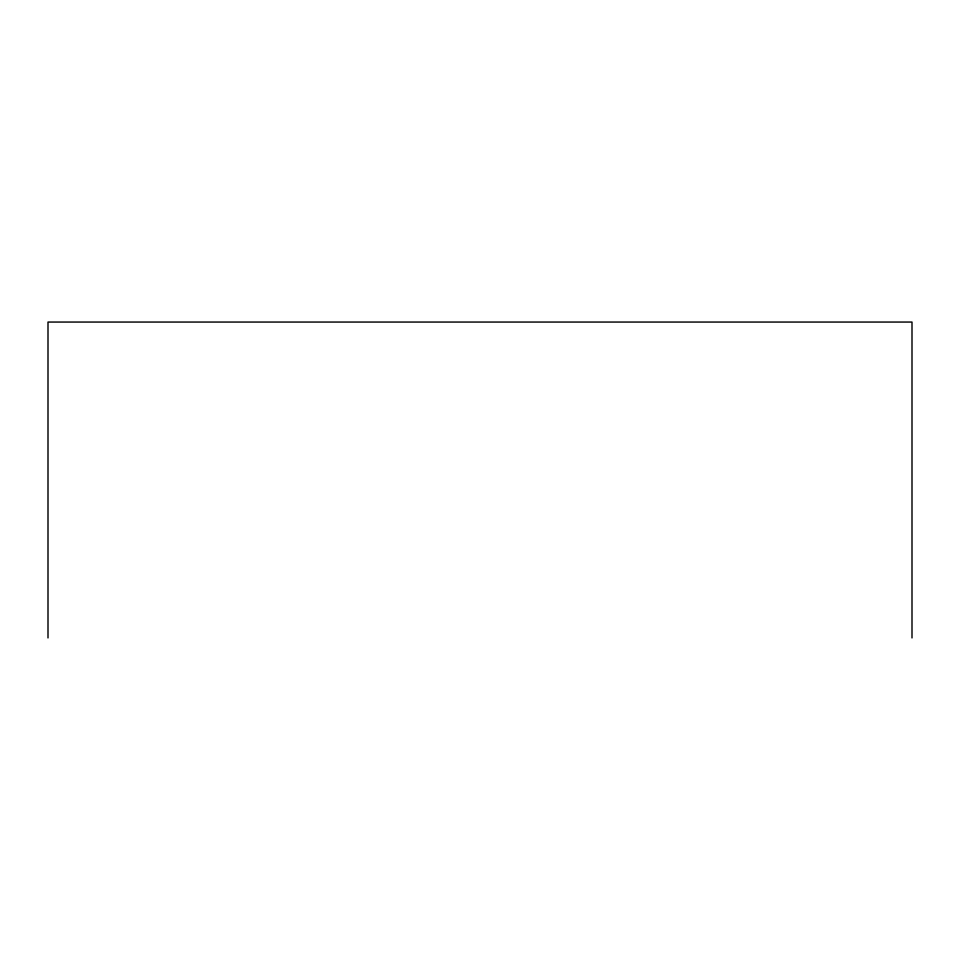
<?xml version="1.0" encoding="UTF-8"?>
<svg xmlns="http://www.w3.org/2000/svg" width="960" height="960" viewBox="0 0 960 960"><rect width="100%" height="100%" fill="white"/><g stroke="black" fill="none" stroke-linecap="round" stroke-linejoin="round"><path stroke-width="1.44" d="M912 637.944L912 322.056L48 322.056L48 637.944"/></g></svg>
